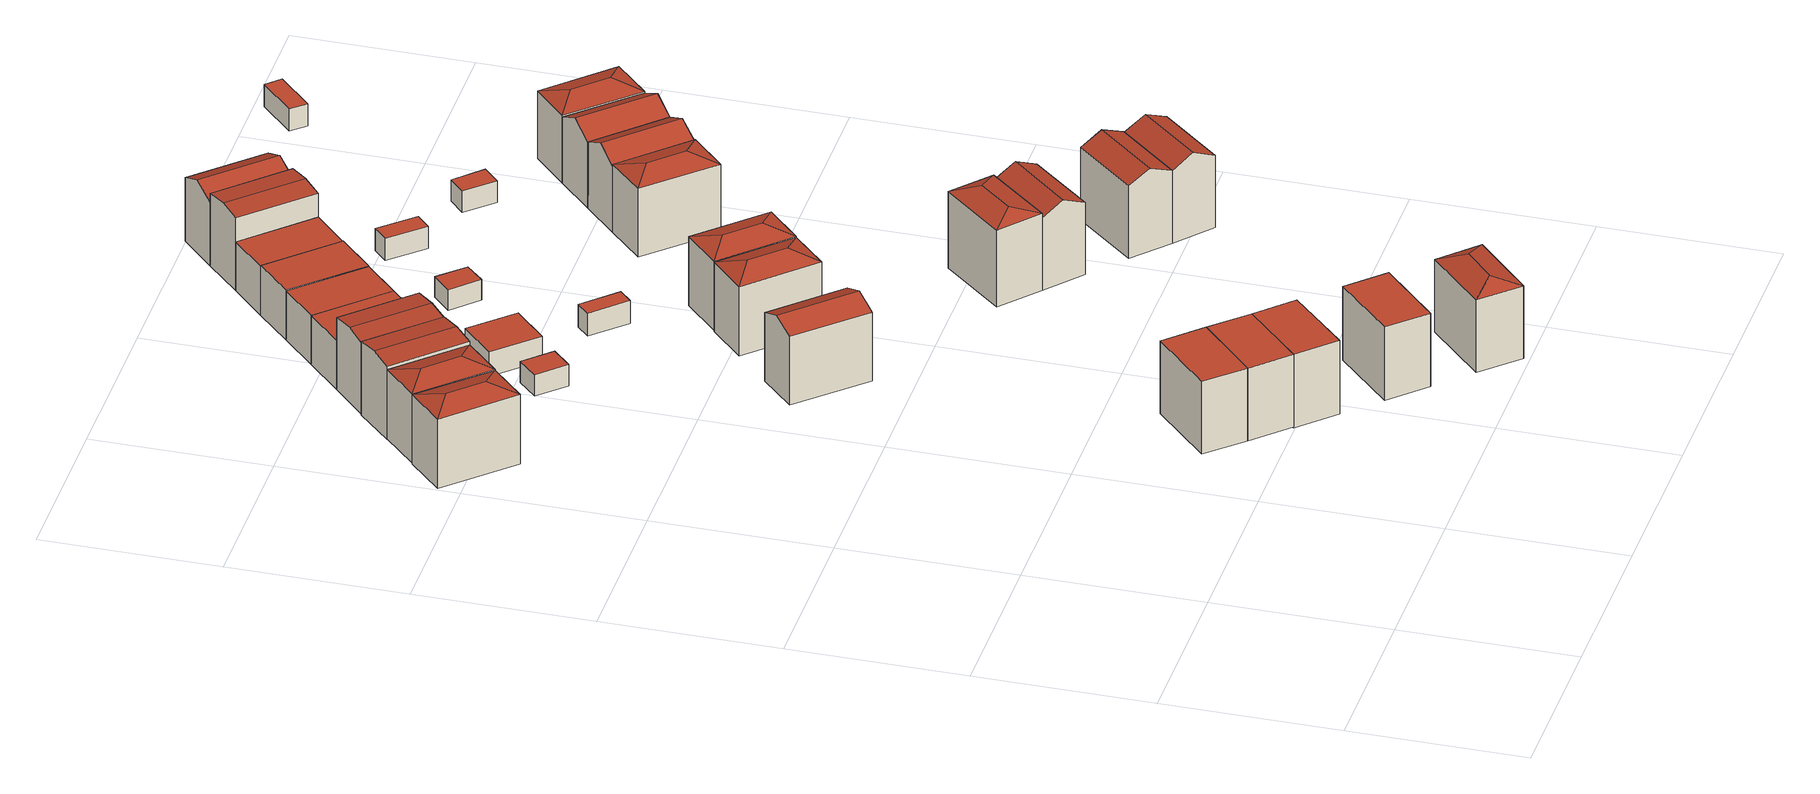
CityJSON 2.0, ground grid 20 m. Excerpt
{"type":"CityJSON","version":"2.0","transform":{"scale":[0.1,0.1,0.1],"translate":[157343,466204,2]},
"CityObjects":{
"building1":{"type":"Building","attributes":{"b3_bag_bag_overlap":0,"b3_bouwlagen":3,"b3_dak_type":"slanted","b3_extrusie":"standard","b3_h_dak_50p":10.29,"b3_h_dak_70p":11.62,"b3_h_dak_max":12.33,"b3_h_dak_min":6.46,"b3_h_maaiveld":3.14,"b3_h_nok":12.2,"b3_is_glas_dak":false,"b3_kas_warenhuis":false,"b3_kwaliteitsindicator":true,"b3_mutatie_ahn3_ahn4":false,"b3_mutatie_ahn4_ahn5":false,"b3_n_nok":3,"b3_n_vlakken":5,"b3_opp_buitenmuur":82.8,"b3_opp_dak_plat":0,"b3_opp_dak_schuin":75.65,"b3_opp_grond":52.67,"b3_opp_scheidingsmuur":131.46,"b3_rmse_lod12":2.22,"b3_rmse_lod13":2.22,"b3_rmse_lod22":0.222,"b3_t_run":28,"b3_val3dity_lod12":"[]","b3_val3dity_lod13":"[]","b3_val3dity_lod22":"[]","b3_volume_lod12":445.12,"b3_volume_lod13":445.12,"b3_volume_lod22":379.93,"geconstateerd":false,"oorspronkelijkbouwjaar":2010,"status":"Pand in gebruik"},"children":["building1-1"]},
"building1-1":{"type":"BuildingPart","parents":["building1"],"geometry":[{"type":"Solid","lod":"2.2","boundaries":[[[[0,1,2,3]],[[4,5,6]],[[5,4,1,0]],[[7,4,6,8]],[[4,7,2,1]],[[9,7,8]],[[7,9,3,2]],[[5,9,8,6]],[[9,5,0,3]]]],"semantics":{"surfaces":[{"type":"GroundSurface"},{"type":"RoofSurface"},{"type":"WallSurface"}],"values":[[0,1,2,1,2,1,2,1,2]]}}]},
"building2":{"type":"Building","attributes":{"b3_bag_bag_overlap":0,"b3_bouwlagen":3,"b3_dak_type":"slanted","b3_extrusie":"standard","b3_h_dak_50p":10.54,"b3_h_dak_70p":11.83,"b3_h_dak_max":12.37,"b3_h_dak_min":6.53,"b3_h_maaiveld":3.16,"b3_h_nok":12.48,"b3_is_glas_dak":false,"b3_kas_warenhuis":false,"b3_kwaliteitsindicator":true,"b3_mutatie_ahn3_ahn4":false,"b3_mutatie_ahn4_ahn5":false,"b3_n_nok":1,"b3_n_vlakken":3,"b3_opp_buitenmuur":66.83,"b3_opp_dak_plat":14.03,"b3_opp_dak_schuin":53.55,"b3_opp_grond":52.67,"b3_opp_scheidingsmuur":135.21,"b3_rmse_lod12":2.35,"b3_rmse_lod13":2.35,"b3_rmse_lod22":0.278,"b3_t_run":24,"b3_val3dity_lod12":"[]","b3_val3dity_lod13":"[]","b3_val3dity_lod22":"[]","b3_volume_lod12":451.07,"b3_volume_lod13":451.07,"b3_volume_lod22":370.01,"geconstateerd":false,"oorspronkelijkbouwjaar":2010,"status":"Pand in gebruik"},"children":["building2-1"]},
"building2-1":{"type":"BuildingPart","parents":["building2"],"geometry":[{"type":"Solid","lod":"2.2","boundaries":[[[[10,11,12,13]],[[14,15,16]],[[15,14,11,10]],[[17,14,16,18]],[[14,17,12,11]],[[19,17,18]],[[17,19,13,12]],[[15,19,18,16]],[[19,15,10,13]]]],"semantics":{"surfaces":[{"type":"GroundSurface"},{"type":"RoofSurface"},{"type":"WallSurface"}],"values":[[0,1,2,1,2,1,2,1,2]]}}]},
"building3":{"type":"Building","attributes":{"b3_bag_bag_overlap":0,"b3_bouwlagen":3,"b3_dak_type":"slanted","b3_extrusie":"standard","b3_h_dak_50p":11.49,"b3_h_dak_70p":11.99,"b3_h_dak_max":12.93,"b3_h_dak_min":9.4,"b3_h_maaiveld":3.06,"b3_h_nok":12.96,"b3_is_glas_dak":false,"b3_kas_warenhuis":false,"b3_kwaliteitsindicator":true,"b3_mutatie_ahn3_ahn4":false,"b3_mutatie_ahn4_ahn5":false,"b3_n_nok":1,"b3_n_vlakken":3,"b3_opp_buitenmuur":87.61,"b3_opp_dak_plat":6,"b3_opp_dak_schuin":65.07,"b3_opp_grond":48.23,"b3_opp_scheidingsmuur":134.89,"b3_rmse_lod12":1.27,"b3_rmse_lod13":1.27,"b3_rmse_lod22":0.0558,"b3_t_run":24,"b3_val3dity_lod12":"[]","b3_val3dity_lod13":"[]","b3_val3dity_lod22":"[]","b3_volume_lod12":430.7,"b3_volume_lod13":430.7,"b3_volume_lod22":396.87,"geconstateerd":false,"oorspronkelijkbouwjaar":2009,"status":"Pand in gebruik"},"children":["building3-1"]},
"building3-1":{"type":"BuildingPart","parents":["building3"],"geometry":[{"type":"Solid","lod":"2.2","boundaries":[[[[20,21,22,23]],[[24,25,26,27]],[[27,26,21,20]],[[26,25,22,21]],[[25,24,23,22]],[[24,27,20,23]]]],"semantics":{"surfaces":[{"type":"GroundSurface"},{"type":"RoofSurface"},{"type":"WallSurface"}],"values":[[0,1,2,2,2,2]]}}]},
"building4":{"type":"Building","attributes":{"b3_bag_bag_overlap":0,"b3_bouwlagen":3,"b3_dak_type":"slanted","b3_extrusie":"standard","b3_h_dak_50p":11.56,"b3_h_dak_70p":11.98,"b3_h_dak_max":12.92,"b3_h_dak_min":9.36,"b3_h_maaiveld":3.05,"b3_h_nok":12.96,"b3_is_glas_dak":false,"b3_kas_warenhuis":false,"b3_kwaliteitsindicator":true,"b3_mutatie_ahn3_ahn4":false,"b3_mutatie_ahn4_ahn5":false,"b3_n_nok":1,"b3_n_vlakken":3,"b3_opp_buitenmuur":85.39,"b3_opp_dak_plat":3.58,"b3_opp_dak_schuin":63.44,"b3_opp_grond":48.21,"b3_opp_scheidingsmuur":135.24,"b3_rmse_lod12":1.25,"b3_rmse_lod13":1.25,"b3_rmse_lod22":0.102,"b3_t_run":24,"b3_val3dity_lod12":"[]","b3_val3dity_lod13":"[]","b3_val3dity_lod22":"[]","b3_volume_lod12":430.76,"b3_volume_lod13":430.76,"b3_volume_lod22":395.07,"geconstateerd":false,"oorspronkelijkbouwjaar":2009,"status":"Pand in gebruik"},"children":["building4-1"]},
"building4-1":{"type":"BuildingPart","parents":["building4"],"geometry":[{"type":"Solid","lod":"2.2","boundaries":[[[[21,28,29,22]],[[25,30,31,26]],[[26,31,28,21]],[[31,30,29,28]],[[30,25,22,29]],[[25,26,21,22]]]],"semantics":{"surfaces":[{"type":"GroundSurface"},{"type":"RoofSurface"},{"type":"WallSurface"}],"values":[[0,1,2,2,2,2]]}}]},
"building5":{"type":"Building","attributes":{"b3_bag_bag_overlap":0,"b3_bouwlagen":3,"b3_dak_type":"slanted","b3_extrusie":"standard","b3_h_dak_50p":12.08,"b3_h_dak_70p":12.13,"b3_h_dak_max":12.28,"b3_h_dak_min":9.11,"b3_h_maaiveld":3.15,"b3_is_glas_dak":false,"b3_kas_warenhuis":false,"b3_kwaliteitsindicator":true,"b3_mutatie_ahn3_ahn4":false,"b3_mutatie_ahn4_ahn5":false,"b3_n_nok":0,"b3_n_vlakken":4,"b3_opp_buitenmuur":107.79,"b3_opp_dak_plat":52.71,"b3_opp_dak_schuin":0,"b3_opp_grond":52.7,"b3_opp_scheidingsmuur":144.59,"b3_rmse_lod12":1.67,"b3_rmse_lod13":1.67,"b3_rmse_lod22":0.227,"b3_t_run":25,"b3_val3dity_lod12":"[]","b3_val3dity_lod13":"[]","b3_val3dity_lod22":"[]","b3_volume_lod12":473.66,"b3_volume_lod13":473.66,"b3_volume_lod22":417.66,"geconstateerd":false,"oorspronkelijkbouwjaar":2010,"status":"Pand in gebruik"},"children":["building5-1"]},
"building5-1":{"type":"BuildingPart","parents":["building5"],"geometry":[{"type":"Solid","lod":"2.2","boundaries":[[[[32,33,34,35]],[[36,37,38,33,32]],[[39,38,37,40]],[[38,39,34,33]],[[39,40,41,35,34]],[[36,41,40,37]],[[41,36,32,35]]]],"semantics":{"surfaces":[{"type":"GroundSurface"},{"type":"WallSurface"},{"type":"RoofSurface"}],"values":[[0,1,2,1,1,2,1]]}}]},
"building6":{"type":"Building","attributes":{"b3_bag_bag_overlap":0,"b3_bouwlagen":3,"b3_dak_type":"slanted","b3_extrusie":"standard","b3_h_dak_50p":11.55,"b3_h_dak_70p":11.99,"b3_h_dak_max":12.93,"b3_h_dak_min":9.42,"b3_h_maaiveld":3.04,"b3_h_nok":13.05,"b3_is_glas_dak":false,"b3_kas_warenhuis":false,"b3_kwaliteitsindicator":true,"b3_mutatie_ahn3_ahn4":false,"b3_mutatie_ahn4_ahn5":false,"b3_n_nok":1,"b3_n_vlakken":3,"b3_opp_buitenmuur":75.55,"b3_opp_dak_plat":4.02,"b3_opp_dak_schuin":59.39,"b3_opp_grond":48.22,"b3_opp_scheidingsmuur":146.06,"b3_rmse_lod12":1.42,"b3_rmse_lod13":1.42,"b3_rmse_lod22":0.335,"b3_t_run":27,"b3_val3dity_lod12":"[]","b3_val3dity_lod13":"[]","b3_val3dity_lod22":"[]","b3_volume_lod12":432.03,"b3_volume_lod13":432.03,"b3_volume_lod22":396.12,"geconstateerd":false,"oorspronkelijkbouwjaar":2009,"status":"Pand in gebruik"},"children":["building6-1"]},
"building6-1":{"type":"BuildingPart","parents":["building6"],"geometry":[{"type":"Solid","lod":"2.2","boundaries":[[[[42,43,44,45]],[[31,30,46,47]],[[47,46,43,42]],[[46,30,44,43]],[[30,31,45,44]],[[31,47,42,45]]]],"semantics":{"surfaces":[{"type":"GroundSurface"},{"type":"RoofSurface"},{"type":"WallSurface"}],"values":[[0,1,2,2,2,2]]}}]},
"building7":{"type":"Building","attributes":{"b3_bag_bag_overlap":0,"b3_bouwlagen":3,"b3_dak_type":"slanted","b3_extrusie":"standard","b3_h_dak_50p":11.94,"b3_h_dak_70p":11.95,"b3_h_dak_max":12.1,"b3_h_dak_min":9.11,"b3_h_maaiveld":3.15,"b3_is_glas_dak":false,"b3_kas_warenhuis":false,"b3_kwaliteitsindicator":true,"b3_mutatie_ahn3_ahn4":false,"b3_mutatie_ahn4_ahn5":true,"b3_n_nok":0,"b3_n_vlakken":3,"b3_opp_buitenmuur":116.9,"b3_opp_dak_plat":52.7,"b3_opp_dak_schuin":0,"b3_opp_grond":52.69,"b3_opp_scheidingsmuur":133.32,"b3_rmse_lod12":1.57,"b3_rmse_lod13":1.57,"b3_rmse_lod22":0.234,"b3_t_run":24,"b3_val3dity_lod12":"[]","b3_val3dity_lod13":"[]","b3_val3dity_lod22":"[]","b3_volume_lod12":463.78,"b3_volume_lod13":463.78,"b3_volume_lod22":417.49,"geconstateerd":false,"oorspronkelijkbouwjaar":2010,"status":"Pand in gebruik"},"children":["building7-1"]},
"building7-1":{"type":"BuildingPart","parents":["building7"],"geometry":[{"type":"Solid","lod":"2.2","boundaries":[[[[48,49,50,51]],[[52,53,54,49,48]],[[55,54,53,56]],[[54,55,50,49]],[[55,56,57,51,50]],[[52,57,56,53]],[[57,52,48,51]]]],"semantics":{"surfaces":[{"type":"GroundSurface"},{"type":"WallSurface"},{"type":"RoofSurface"}],"values":[[0,1,2,1,1,2,1]]}}]},
"building8":{"type":"Building","attributes":{"b3_bag_bag_overlap":0,"b3_bouwlagen":3,"b3_dak_type":"slanted","b3_extrusie":"standard","b3_h_dak_50p":11.62,"b3_h_dak_70p":12.01,"b3_h_dak_max":12.92,"b3_h_dak_min":9.31,"b3_h_maaiveld":3.05,"b3_h_nok":13.03,"b3_is_glas_dak":false,"b3_kas_warenhuis":false,"b3_kwaliteitsindicator":true,"b3_mutatie_ahn3_ahn4":false,"b3_mutatie_ahn4_ahn5":false,"b3_n_nok":1,"b3_n_vlakken":3,"b3_opp_buitenmuur":73.75,"b3_opp_dak_plat":5.03,"b3_opp_dak_schuin":62.28,"b3_opp_grond":48.23,"b3_opp_scheidingsmuur":146.9,"b3_rmse_lod12":1.26,"b3_rmse_lod13":1.26,"b3_rmse_lod22":0.105,"b3_t_run":24,"b3_val3dity_lod12":"[]","b3_val3dity_lod13":"[]","b3_val3dity_lod22":"[]","b3_volume_lod12":431.76,"b3_volume_lod13":431.76,"b3_volume_lod22":395.44,"geconstateerd":false,"oorspronkelijkbouwjaar":2009,"status":"Pand in gebruik"},"children":["building8-1"]},
"building8-1":{"type":"BuildingPart","parents":["building8"],"geometry":[{"type":"Solid","lod":"2.2","boundaries":[[[[58,59,60,61]],[[62,63,64,65]],[[65,64,59,58]],[[64,63,60,59]],[[63,62,61,60]],[[62,65,58,61]]]],"semantics":{"surfaces":[{"type":"GroundSurface"},{"type":"RoofSurface"},{"type":"WallSurface"}],"values":[[0,1,2,2,2,2]]}}]},
"building9":{"type":"Building","attributes":{"b3_bag_bag_overlap":0,"b3_bouwlagen":3,"b3_dak_type":"slanted","b3_extrusie":"standard","b3_h_dak_50p":10.51,"b3_h_dak_70p":11.4,"b3_h_dak_max":12.41,"b3_h_dak_min":6.55,"b3_h_maaiveld":2.95,"b3_h_nok":12.55,"b3_is_glas_dak":false,"b3_kas_warenhuis":false,"b3_kwaliteitsindicator":true,"b3_mutatie_ahn3_ahn4":false,"b3_mutatie_ahn4_ahn5":false,"b3_n_nok":1,"b3_n_vlakken":3,"b3_opp_buitenmuur":52.65,"b3_opp_dak_plat":0,"b3_opp_dak_schuin":73.18,"b3_opp_grond":52.58,"b3_opp_scheidingsmuur":136.78,"b3_rmse_lod12":2.11,"b3_rmse_lod13":2.11,"b3_rmse_lod22":0.386,"b3_t_run":21,"b3_val3dity_lod12":"[]","b3_val3dity_lod13":"[]","b3_val3dity_lod22":"[]","b3_volume_lod12":444.21,"b3_volume_lod13":444.21,"b3_volume_lod22":368.46,"geconstateerd":false,"oorspronkelijkbouwjaar":2010,"status":"Pand in gebruik"},"children":["building9-1"]},
"building9-1":{"type":"BuildingPart","parents":["building9"],"geometry":[{"type":"Solid","lod":"2.2","boundaries":[[[[66,67,68,69]],[[70,71,72,73]],[[71,70,67,66]],[[70,73,74,68,67]],[[75,74,73,72]],[[74,75,69,68]],[[75,72,71,66,69]]]],"semantics":{"surfaces":[{"type":"GroundSurface"},{"type":"RoofSurface"},{"type":"WallSurface"}],"values":[[0,1,2,2,1,2,2]]}}]},
"building10":{"type":"Building","attributes":{"b3_dak_type":"horizontal","b3_extrusie":"standard","b3_h_dak_50p":5.62,"b3_h_dak_70p":5.62,"b3_h_dak_max":5.66,"b3_h_dak_min":5.56,"b3_h_maaiveld":3.01,"b3_is_glas_dak":false,"b3_kas_warenhuis":false,"b3_kwaliteitsindicator":true,"b3_mutatie_ahn3_ahn4":false,"b3_mutatie_ahn4_ahn5":false,"b3_n_nok":0,"b3_n_vlakken":1,"b3_opp_buitenmuur":36.01,"b3_opp_dak_plat":11.67,"b3_opp_dak_schuin":0,"b3_opp_grond":11.67,"b3_opp_scheidingsmuur":0,"b3_rmse_lod12":0.0303,"b3_rmse_lod13":0.0303,"b3_rmse_lod22":0.0275,"b3_t_run":11,"b3_val3dity_lod12":"[]","b3_val3dity_lod13":"[]","b3_val3dity_lod22":"[]","b3_volume_lod12":30.49,"b3_volume_lod13":30.49,"b3_volume_lod22":30.38,"geconstateerd":false,"oorspronkelijkbouwjaar":2012,"status":"Pand in gebruik"},"children":["building10-1"]},
"building10-1":{"type":"BuildingPart","parents":["building10"],"geometry":[{"type":"Solid","lod":"2.2","boundaries":[[[[76,77,78,79]],[[80,81,82,83]],[[83,82,77,76]],[[82,81,78,77]],[[81,80,79,78]],[[80,83,76,79]]]],"semantics":{"surfaces":[{"type":"GroundSurface"},{"type":"RoofSurface"},{"type":"WallSurface"}],"values":[[0,1,2,2,2,2]]}}]},
"building11":{"type":"Building","attributes":{"b3_bag_bag_overlap":0,"b3_bouwlagen":2,"b3_dak_type":"slanted","b3_extrusie":"standard","b3_h_dak_50p":9.15,"b3_h_dak_70p":9.16,"b3_h_dak_max":9.41,"b3_h_dak_min":9.1,"b3_h_maaiveld":3.16,"b3_is_glas_dak":false,"b3_kas_warenhuis":false,"b3_kwaliteitsindicator":true,"b3_mutatie_ahn3_ahn4":false,"b3_mutatie_ahn4_ahn5":false,"b3_n_nok":0,"b3_n_vlakken":2,"b3_opp_buitenmuur":64.88,"b3_opp_dak_plat":52.7,"b3_opp_dak_schuin":0,"b3_opp_grond":52.7,"b3_opp_scheidingsmuur":116.92,"b3_rmse_lod12":0.745,"b3_rmse_lod13":0.745,"b3_rmse_lod22":0.753,"b3_t_run":23,"b3_val3dity_lod12":"[]","b3_val3dity_lod13":"[]","b3_val3dity_lod22":"[]","b3_volume_lod12":316.53,"b3_volume_lod13":316.53,"b3_volume_lod22":316.02,"geconstateerd":false,"oorspronkelijkbouwjaar":2010,"status":"Pand in gebruik"},"children":["building11-1"]},
"building11-1":{"type":"BuildingPart","parents":["building11"],"geometry":[{"type":"Solid","lod":"2.2","boundaries":[[[[51,84,85,48]],[[86,87,88,89]],[[89,88,84,51]],[[88,87,85,84]],[[87,86,48,85]],[[86,89,51,48]]]],"semantics":{"surfaces":[{"type":"GroundSurface"},{"type":"RoofSurface"},{"type":"WallSurface"}],"values":[[0,1,2,2,2,2]]}}]},
"building12":{"type":"Building","attributes":{"b3_bag_bag_overlap":0,"b3_bouwlagen":3,"b3_dak_type":"slanted","b3_extrusie":"standard","b3_h_dak_50p":11.49,"b3_h_dak_70p":11.98,"b3_h_dak_max":12.93,"b3_h_dak_min":9.34,"b3_h_maaiveld":3.06,"b3_h_nok":13,"b3_is_glas_dak":false,"b3_kas_warenhuis":false,"b3_kwaliteitsindicator":true,"b3_mutatie_ahn3_ahn4":false,"b3_mutatie_ahn4_ahn5":false,"b3_n_nok":1,"b3_n_vlakken":3,"b3_opp_buitenmuur":151.86,"b3_opp_dak_plat":6.05,"b3_opp_dak_schuin":66.02,"b3_opp_grond":50.31,"b3_opp_scheidingsmuur":71.91,"b3_rmse_lod12":1.29,"b3_rmse_lod13":1.29,"b3_rmse_lod22":0.0862,"b3_t_run":28,"b3_val3dity_lod12":"[]","b3_val3dity_lod13":"[]","b3_val3dity_lod22":"[]","b3_volume_lod12":448.88,"b3_volume_lod13":448.88,"b3_volume_lod22":411.5,"geconstateerd":false,"oorspronkelijkbouwjaar":2009,"status":"Pand in gebruik"},"children":["building12-1"]},
"building12-1":{"type":"BuildingPart","parents":["building12"],"geometry":[{"type":"Solid","lod":"2.2","boundaries":[[[[90,91,92,93]],[[94,95,96,97]],[[95,94,91,90]],[[98,94,97]],[[94,98,92,91]],[[99,98,97,96]],[[98,99,93,92]],[[95,99,96]],[[99,95,90,93]]]],"semantics":{"surfaces":[{"type":"GroundSurface"},{"type":"RoofSurface"},{"type":"WallSurface"}],"values":[[0,1,2,1,2,1,2,1,2]]}}]},
"building13":{"type":"Building","attributes":{"b3_dak_type":"horizontal","b3_extrusie":"standard","b3_h_dak_50p":5.92,"b3_h_dak_70p":5.97,"b3_h_dak_max":6.05,"b3_h_dak_min":5.41,"b3_h_maaiveld":3.02,"b3_is_glas_dak":false,"b3_kas_warenhuis":false,"b3_kwaliteitsindicator":true,"b3_mutatie_ahn3_ahn4":false,"b3_mutatie_ahn4_ahn5":false,"b3_n_nok":0,"b3_n_vlakken":1,"b3_opp_buitenmuur":63.99,"b3_opp_dak_plat":0,"b3_opp_dak_schuin":32.22,"b3_opp_grond":32.12,"b3_opp_scheidingsmuur":0,"b3_rmse_lod12":0.231,"b3_rmse_lod13":0.231,"b3_rmse_lod22":0.133,"b3_t_run":19,"b3_val3dity_lod12":"[]","b3_val3dity_lod13":"[]","b3_val3dity_lod22":"[]","b3_volume_lod12":94.57,"b3_volume_lod13":94.57,"b3_volume_lod22":90.33,"geconstateerd":false,"oorspronkelijkbouwjaar":2010,"status":"Pand in gebruik"},"children":["building13-1"]},
"building13-1":{"type":"BuildingPart","parents":["building13"],"geometry":[{"type":"Solid","lod":"2.2","boundaries":[[[[100,101,102,103]],[[104,105,106,107]],[[107,106,101,100]],[[106,105,102,101]],[[105,104,103,102]],[[104,107,100,103]]]],"semantics":{"surfaces":[{"type":"GroundSurface"},{"type":"RoofSurface"},{"type":"WallSurface"}],"values":[[0,1,2,2,2,2]]}}]},
"building14":{"type":"Building","attributes":{"b3_bag_bag_overlap":0,"b3_bouwlagen":2,"b3_dak_type":"slanted","b3_extrusie":"standard","b3_h_dak_50p":9.15,"b3_h_dak_70p":9.17,"b3_h_dak_max":9.41,"b3_h_dak_min":9.11,"b3_h_maaiveld":3.16,"b3_is_glas_dak":false,"b3_kas_warenhuis":false,"b3_kwaliteitsindicator":true,"b3_mutatie_ahn3_ahn4":false,"b3_mutatie_ahn4_ahn5":false,"b3_n_nok":0,"b3_n_vlakken":2,"b3_opp_buitenmuur":64.77,"b3_opp_dak_plat":52.68,"b3_opp_dak_schuin":0,"b3_opp_grond":52.68,"b3_opp_scheidingsmuur":117,"b3_rmse_lod12":0.0966,"b3_rmse_lod13":0.0966,"b3_rmse_lod22":0.101,"b3_t_run":23,"b3_val3dity_lod12":"[]","b3_val3dity_lod13":"[]","b3_val3dity_lod22":"[]","b3_volume_lod12":316.45,"b3_volume_lod13":316.45,"b3_volume_lod22":315.93,"geconstateerd":false,"oorspronkelijkbouwjaar":2010,"status":"Pand in gebruik"},"children":["building14-1"]},
"building14-1":{"type":"BuildingPart","parents":["building14"],"geometry":[{"type":"Solid","lod":"2.2","boundaries":[[[[84,108,109,85]],[[87,110,111,88]],[[88,111,108,84]],[[111,110,109,108]],[[110,87,85,109]],[[87,88,84,85]]]],"semantics":{"surfaces":[{"type":"GroundSurface"},{"type":"RoofSurface"},{"type":"WallSurface"}],"values":[[0,1,2,2,2,2]]}}]},
"building15":{"type":"Building","attributes":{"b3_bag_bag_overlap":0,"b3_bouwlagen":3,"b3_dak_type":"slanted","b3_extrusie":"standard","b3_h_dak_50p":10.46,"b3_h_dak_70p":11.56,"b3_h_dak_max":12.4,"b3_h_dak_min":6.53,"b3_h_maaiveld":2.99,"b3_h_nok":12.55,"b3_is_glas_dak":false,"b3_kas_warenhuis":false,"b3_kwaliteitsindicator":true,"b3_mutatie_ahn3_ahn4":false,"b3_mutatie_ahn4_ahn5":false,"b3_n_nok":1,"b3_n_vlakken":4,"b3_opp_buitenmuur":62.14,"b3_opp_dak_plat":4.31,"b3_opp_dak_schuin":72.91,"b3_opp_grond":52.49,"b3_opp_scheidingsmuur":134.88,"b3_rmse_lod12":2.22,"b3_rmse_lod13":2.22,"b3_rmse_lod22":0.18,"b3_t_run":26,"b3_val3dity_lod12":"[]","b3_val3dity_lod13":"[]","b3_val3dity_lod22":"[]","b3_volume_lod12":449.19,"b3_volume_lod13":449.19,"b3_volume_lod22":370.05,"geconstateerd":false,"oorspronkelijkbouwjaar":2010,"status":"Pand in gebruik"},"children":["building15-1"]},
"building15-1":{"type":"BuildingPart","parents":["building15"],"geometry":[{"type":"Solid","lod":"2.2","boundaries":[[[[112,113,114,115]],[[116,117,118,119]],[[117,116,113,112]],[[120,116,119]],[[116,120,114,113]],[[121,120,119,118]],[[120,121,115,114]],[[117,121,118]],[[121,117,112,115]]]],"semantics":{"surfaces":[{"type":"GroundSurface"},{"type":"RoofSurface"},{"type":"WallSurface"}],"values":[[0,1,2,1,2,1,2,1,2]]}}]},
"building16":{"type":"Building","attributes":{"b3_dak_type":"horizontal","b3_extrusie":"standard","b3_h_dak_50p":5.75,"b3_h_dak_70p":5.77,"b3_h_dak_max":5.82,"b3_h_dak_min":5.71,"b3_h_maaiveld":3.03,"b3_is_glas_dak":false,"b3_kas_warenhuis":false,"b3_kwaliteitsindicator":true,"b3_mutatie_ahn3_ahn4":false,"b3_mutatie_ahn4_ahn5":false,"b3_n_nok":0,"b3_n_vlakken":1,"b3_opp_buitenmuur":38.59,"b3_opp_dak_plat":10.26,"b3_opp_dak_schuin":0,"b3_opp_grond":10.26,"b3_opp_scheidingsmuur":0,"b3_rmse_lod12":0.0298,"b3_rmse_lod13":0.0298,"b3_rmse_lod22":0.028,"b3_t_run":10,"b3_val3dity_lod12":"[]","b3_val3dity_lod13":"[]","b3_val3dity_lod22":"[]","b3_volume_lod12":28.07,"b3_volume_lod13":28.07,"b3_volume_lod22":27.99,"geconstateerd":false,"oorspronkelijkbouwjaar":2014,"status":"Pand in gebruik"},"children":["building16-1"]},
"building16-1":{"type":"BuildingPart","parents":["building16"],"geometry":[{"type":"Solid","lod":"2.2","boundaries":[[[[122,123,124,125]],[[126,127,128,129]],[[129,128,123,122]],[[128,127,124,123]],[[127,126,125,124]],[[126,129,122,125]]]],"semantics":{"surfaces":[{"type":"GroundSurface"},{"type":"RoofSurface"},{"type":"WallSurface"}],"values":[[0,1,2,2,2,2]]}}]},
"building17":{"type":"Building","attributes":{"b3_bag_bag_overlap":0,"b3_bouwlagen":2,"b3_dak_type":"slanted","b3_extrusie":"standard","b3_h_dak_50p":9.17,"b3_h_dak_70p":9.22,"b3_h_dak_max":9.55,"b3_h_dak_min":9.11,"b3_h_maaiveld":3.16,"b3_is_glas_dak":false,"b3_kas_warenhuis":false,"b3_kwaliteitsindicator":true,"b3_mutatie_ahn3_ahn4":false,"b3_mutatie_ahn4_ahn5":false,"b3_n_nok":0,"b3_n_vlakken":2,"b3_opp_buitenmuur":67.21,"b3_opp_dak_plat":52.65,"b3_opp_dak_schuin":0,"b3_opp_grond":52.65,"b3_opp_scheidingsmuur":116.72,"b3_rmse_lod12":0.147,"b3_rmse_lod13":0.147,"b3_rmse_lod22":0.148,"b3_t_run":22,"b3_val3dity_lod12":"[]","b3_val3dity_lod13":"[]","b3_val3dity_lod22":"[]","b3_volume_lod12":321.18,"b3_volume_lod13":321.18,"b3_volume_lod22":319.64,"geconstateerd":false,"oorspronkelijkbouwjaar":2010,"status":"Pand in gebruik"},"children":["building17-1"]},
"building17-1":{"type":"BuildingPart","parents":["building17"],"geometry":[{"type":"Solid","lod":"2.2","boundaries":[[[[108,130,131,109]],[[132,133,134,135]],[[135,134,130,108]],[[134,133,131,130]],[[133,132,109,131]],[[132,135,108,109]]]],"semantics":{"surfaces":[{"type":"GroundSurface"},{"type":"RoofSurface"},{"type":"WallSurface"}],"values":[[0,1,2,2,2,2]]}}]},
"building18":{"type":"Building","attributes":{"b3_bag_bag_overlap":0,"b3_bouwlagen":3,"b3_dak_type":"slanted","b3_extrusie":"standard","b3_h_dak_50p":11.44,"b3_h_dak_70p":11.56,"b3_h_dak_max":12.38,"b3_h_dak_min":6.53,"b3_h_maaiveld":3.09,"b3_h_nok":12.48,"b3_is_glas_dak":false,"b3_kas_warenhuis":false,"b3_kwaliteitsindicator":true,"b3_mutatie_ahn3_ahn4":false,"b3_mutatie_ahn4_ahn5":false,"b3_n_nok":3,"b3_n_vlakken":5,"b3_opp_buitenmuur":66,"b3_opp_dak_plat":7.86,"b3_opp_dak_schuin":65.99,"b3_opp_grond":52.49,"b3_opp_scheidingsmuur":135.11,"b3_rmse_lod12":2.1,"b3_rmse_lod13":2.1,"b3_rmse_lod22":0.389,"b3_t_run":30,"b3_val3dity_lod12":"[]","b3_val3dity_lod13":"[]","b3_val3dity_lod22":"[]","b3_volume_lod12":444.72,"b3_volume_lod13":444.72,"b3_volume_lod22":371.36,"geconstateerd":false,"oorspronkelijkbouwjaar":2010,"status":"Pand in gebruik"},"children":["building18-1"]},
"building18-1":{"type":"BuildingPart","parents":["building18"],"geometry":[{"type":"Solid","lod":"2.2","boundaries":[[[[136,137,138,139]],[[140,141,142,143]],[[141,140,137,136]],[[144,140,143]],[[140,144,138,137]],[[145,144,143,142]],[[144,145,139,138]],[[141,145,142]],[[145,141,136,139]]]],"semantics":{"surfaces":[{"type":"GroundSurface"},{"type":"RoofSurface"},{"type":"WallSurface"}],"values":[[0,1,2,1,2,1,2,1,2]]}}]},
"building19":{"type":"Building","attributes":{"b3_dak_type":"horizontal","b3_extrusie":"standard","b3_h_dak_50p":5.39,"b3_h_dak_70p":5.46,"b3_h_dak_max":5.57,"b3_h_dak_min":5.21,"b3_h_maaiveld":2.99,"b3_is_glas_dak":false,"b3_kas_warenhuis":false,"b3_kwaliteitsindicator":true,"b3_mutatie_ahn3_ahn4":false,"b3_mutatie_ahn4_ahn5":false,"b3_n_nok":0,"b3_n_vlakken":1,"b3_opp_buitenmuur":32.65,"b3_opp_dak_plat":0,"b3_opp_dak_schuin":11.41,"b3_opp_grond":11.37,"b3_opp_scheidingsmuur":0,"b3_rmse_lod12":0.121,"b3_rmse_lod13":0.121,"b3_rmse_lod22":0.0181,"b3_t_run":8,"b3_val3dity_lod12":"[]","b3_val3dity_lod13":"[]","b3_val3dity_lod22":"[]","b3_volume_lod12":27.96,"b3_volume_lod13":27.96,"b3_volume_lod22":27.16,"geconstateerd":true,"oorspronkelijkbouwjaar":2012,"status":"Pand in gebruik"},"children":["building19-1"]},
"building19-1":{"type":"BuildingPart","parents":["building19"],"geometry":[{"type":"Solid","lod":"2.2","boundaries":[[[[146,147,148,149]],[[150,151,152,153]],[[153,152,147,146]],[[152,151,148,147]],[[151,150,149,148]],[[150,153,146,149]]]],"semantics":{"surfaces":[{"type":"GroundSurface"},{"type":"RoofSurface"},{"type":"WallSurface"}],"values":[[0,1,2,2,2,2]]}}]},
"building20":{"type":"Building","attributes":{"b3_bag_bag_overlap":0,"b3_bouwlagen":2,"b3_dak_type":"slanted","b3_extrusie":"standard","b3_h_dak_50p":9.16,"b3_h_dak_70p":9.17,"b3_h_dak_max":9.41,"b3_h_dak_min":9.12,"b3_h_maaiveld":3.17,"b3_is_glas_dak":false,"b3_kas_warenhuis":false,"b3_kwaliteitsindicator":true,"b3_mutatie_ahn3_ahn4":false,"b3_mutatie_ahn4_ahn5":false,"b3_n_nok":0,"b3_n_vlakken":2,"b3_opp_buitenmuur":64.96,"b3_opp_dak_plat":52.65,"b3_opp_dak_schuin":0,"b3_opp_grond":52.65,"b3_opp_scheidingsmuur":116.86,"b3_rmse_lod12":0.731,"b3_rmse_lod13":0.731,"b3_rmse_lod22":0.73,"b3_t_run":22,"b3_val3dity_lod12":"[]","b3_val3dity_lod13":"[]","b3_val3dity_lod22":"[]","b3_volume_lod12":316.1,"b3_volume_lod13":316.1,"b3_volume_lod22":315.95,"geconstateerd":false,"oorspronkelijkbouwjaar":2010,"status":"Pand in gebruik"},"children":["building20-1"]},
"building20-1":{"type":"BuildingPart","parents":["building20"],"geometry":[{"type":"Solid","lod":"2.2","boundaries":[[[[130,154,155,131]],[[156,157,158,159]],[[159,158,154,130]],[[158,157,155,154]],[[157,156,131,155]],[[156,159,130,131]]]],"semantics":{"surfaces":[{"type":"GroundSurface"},{"type":"RoofSurface"},{"type":"WallSurface"}],"values":[[0,1,2,2,2,2]]}}]},
"building21":{"type":"Building","attributes":{"b3_bag_bag_overlap":0,"b3_bouwlagen":3,"b3_dak_type":"slanted","b3_extrusie":"standard","b3_h_dak_50p":11.77,"b3_h_dak_70p":12.51,"b3_h_dak_max":13.48,"b3_h_dak_min":9.48,"b3_h_maaiveld":3.08,"b3_h_nok":13.57,"b3_is_glas_dak":false,"b3_kas_warenhuis":false,"b3_kwaliteitsindicator":true,"b3_mutatie_ahn3_ahn4":false,"b3_mutatie_ahn4_ahn5":false,"b3_n_nok":3,"b3_n_vlakken":5,"b3_opp_buitenmuur":151.13,"b3_opp_dak_plat":0,"b3_opp_dak_schuin":100.15,"b3_opp_grond":50.63,"b3_opp_scheidingsmuur":71.87,"b3_rmse_lod12":1.46,"b3_rmse_lod13":1.46,"b3_rmse_lod22":0.478,"b3_t_run":28,"b3_val3dity_lod12":"[]","b3_val3dity_lod13":"[]","b3_val3dity_lod22":"[]","b3_volume_lod12":474.96,"b3_volume_lod13":474.96,"b3_volume_lod22":436.25,"geconstateerd":false,"oorspronkelijkbouwjaar":2009,"status":"Pand in gebruik"},"children":["building21-1"]},
"building21-1":{"type":"BuildingPart","parents":["building21"],"geometry":[{"type":"Solid","lod":"2.2","boundaries":[[[[160,161,162,163]],[[164,165,166,167]],[[165,164,161,160]],[[168,164,167]],[[164,168,162,161]],[[169,168,167,166]],[[168,169,163,162]],[[165,169,166]],[[169,165,160,163]]]],"semantics":{"surfaces":[{"type":"GroundSurface"},{"type":"RoofSurface"},{"type":"WallSurface"}],"values":[[0,1,2,1,2,1,2,1,2]]}}]},
"building22":{"type":"Building","attributes":{"b3_bag_bag_overlap":0,"b3_bouwlagen":3,"b3_dak_type":"slanted","b3_extrusie":"standard","b3_h_dak_50p":11.48,"b3_h_dak_70p":11.94,"b3_h_dak_max":12.9,"b3_h_dak_min":9.32,"b3_h_maaiveld":3.07,"b3_h_nok":12.98,"b3_is_glas_dak":false,"b3_kas_warenhuis":false,"b3_kwaliteitsindicator":true,"b3_mutatie_ahn3_ahn4":false,"b3_mutatie_ahn4_ahn5":false,"b3_n_nok":1,"b3_n_vlakken":3,"b3_opp_buitenmuur":74.23,"b3_opp_dak_plat":4.08,"b3_opp_dak_schuin":63.19,"b3_opp_grond":48.29,"b3_opp_scheidingsmuur":146.16,"b3_rmse_lod12":1.49,"b3_rmse_lod13":1.49,"b3_rmse_lod22":0.424,"b3_t_run":23,"b3_val3dity_lod12":"[]","b3_val3dity_lod13":"[]","b3_val3dity_lod22":"[]","b3_volume_lod12":427.7,"b3_volume_lod13":427.7,"b3_volume_lod22":393.66,"geconstateerd":false,"oorspronkelijkbouwjaar":2009,"status":"Pand in gebruik"},"children":["building22-1"]},
"building22-1":{"type":"BuildingPart","parents":["building22"],"geometry":[{"type":"Solid","lod":"2.2","boundaries":[[[[170,171,161,160]],[[172,173,174,175]],[[173,172,171,170]],[[172,175,176,161,171]],[[177,176,175,174]],[[176,177,160,161]],[[177,174,173,170,160]]]],"semantics":{"surfaces":[{"type":"GroundSurface"},{"type":"RoofSurface"},{"type":"WallSurface"}],"values":[[0,1,2,2,1,2,2]]}}]},
"building23":{"type":"Building","attributes":{"b3_bag_bag_overlap":0,"b3_bouwlagen":3,"b3_dak_type":"slanted","b3_extrusie":"standard","b3_h_dak_50p":12.02,"b3_h_dak_70p":12.05,"b3_h_dak_max":12.19,"b3_h_dak_min":9.14,"b3_h_maaiveld":3.16,"b3_is_glas_dak":false,"b3_kas_warenhuis":false,"b3_kwaliteitsindicator":true,"b3_mutatie_ahn3_ahn4":false,"b3_mutatie_ahn4_ahn5":false,"b3_n_nok":0,"b3_n_vlakken":5,"b3_opp_buitenmuur":123.6,"b3_opp_dak_plat":52.61,"b3_opp_dak_schuin":0,"b3_opp_grond":52.6,"b3_opp_scheidingsmuur":123.89,"b3_rmse_lod12":1.6,"b3_rmse_lod13":1.6,"b3_rmse_lod22":0.28,"b3_t_run":24,"b3_val3dity_lod12":"[]","b3_val3dity_lod13":"[]","b3_val3dity_lod22":"[]","b3_volume_lod12":467.93,"b3_volume_lod13":467.93,"b3_volume_lod22":409.31,"geconstateerd":false,"oorspronkelijkbouwjaar":2010,"status":"Pand in gebruik"},"children":["building23-1"]},
"building23-1":{"type":"BuildingPart","parents":["building23"],"geometry":[{"type":"Solid","lod":"2.2","boundaries":[[[[154,178,179,155]],[[180,181,182,178,154]],[[183,182,181,184]],[[182,183,179,178]],[[183,184,185,155,179]],[[180,185,184,181]],[[185,180,154,155]]]],"semantics":{"surfaces":[{"type":"GroundSurface"},{"type":"WallSurface"},{"type":"RoofSurface"}],"values":[[0,1,2,1,1,2,1]]}}]},
"building24":{"type":"Building","attributes":{"b3_dak_type":"horizontal","b3_extrusie":"standard","b3_h_dak_50p":5.66,"b3_h_dak_70p":5.68,"b3_h_dak_max":5.73,"b3_h_dak_min":5.59,"b3_h_maaiveld":3.05,"b3_is_glas_dak":false,"b3_kas_warenhuis":false,"b3_kwaliteitsindicator":true,"b3_mutatie_ahn3_ahn4":false,"b3_mutatie_ahn4_ahn5":false,"b3_n_nok":0,"b3_n_vlakken":1,"b3_opp_buitenmuur":37.58,"b3_opp_dak_plat":10.88,"b3_opp_dak_schuin":0,"b3_opp_grond":10.88,"b3_opp_scheidingsmuur":0,"b3_rmse_lod12":0.0355,"b3_rmse_lod13":0.0355,"b3_rmse_lod22":0.0242,"b3_t_run":8,"b3_val3dity_lod12":"[]","b3_val3dity_lod13":"[]","b3_val3dity_lod22":"[]","b3_volume_lod12":28.6,"b3_volume_lod13":28.6,"b3_volume_lod22":28.44,"geconstateerd":true,"oorspronkelijkbouwjaar":2012,"status":"Pand in gebruik"},"children":["building24-1"]},
"building24-1":{"type":"BuildingPart","parents":["building24"],"geometry":[{"type":"Solid","lod":"2.2","boundaries":[[[[186,187,188,189]],[[190,191,192,193]],[[193,192,187,186]],[[192,191,188,187]],[[191,190,189,188]],[[190,193,186,189]]]],"semantics":{"surfaces":[{"type":"GroundSurface"},{"type":"RoofSurface"},{"type":"WallSurface"}],"values":[[0,1,2,2,2,2]]}}]},
"building25":{"type":"Building","attributes":{"b3_bag_bag_overlap":0,"b3_bouwlagen":3,"b3_dak_type":"slanted","b3_extrusie":"standard","b3_h_dak_50p":11.56,"b3_h_dak_70p":11.98,"b3_h_dak_max":12.92,"b3_h_dak_min":9.33,"b3_h_maaiveld":3.08,"b3_h_nok":12.98,"b3_is_glas_dak":false,"b3_kas_warenhuis":false,"b3_kwaliteitsindicator":true,"b3_mutatie_ahn3_ahn4":false,"b3_mutatie_ahn4_ahn5":false,"b3_n_nok":1,"b3_n_vlakken":3,"b3_opp_buitenmuur":75.14,"b3_opp_dak_plat":5.3,"b3_opp_dak_schuin":64.19,"b3_opp_grond":48.29,"b3_opp_scheidingsmuur":145.49,"b3_rmse_lod12":1.51,"b3_rmse_lod13":1.51,"b3_rmse_lod22":0.447,"b3_t_run":23,"b3_val3dity_lod12":"[]","b3_val3dity_lod13":"[]","b3_val3dity_lod22":"[]","b3_volume_lod12":428.56,"b3_volume_lod13":428.56,"b3_volume_lod22":394.82,"geconstateerd":false,"oorspronkelijkbouwjaar":2009,"status":"Pand in gebruik"},"children":["building25-1"]},
"building25-1":{"type":"BuildingPart","parents":["building25"],"geometry":[{"type":"Solid","lod":"2.2","boundaries":[[[[194,195,196,197]],[[198,199,200,201]],[[199,198,195,194]],[[198,201,202,196,195]],[[203,202,201,200]],[[202,203,197,196]],[[203,200,199,194,197]]]],"semantics":{"surfaces":[{"type":"GroundSurface"},{"type":"RoofSurface"},{"type":"WallSurface"}],"values":[[0,1,2,2,1,2,2]]}}]},
"building26":{"type":"Building","attributes":{"b3_bag_bag_overlap":0,"b3_bouwlagen":3,"b3_dak_type":"slanted","b3_extrusie":"standard","b3_h_dak_50p":10.11,"b3_h_dak_70p":11,"b3_h_dak_max":12.35,"b3_h_dak_min":6.58,"b3_h_maaiveld":3.16,"b3_h_nok":12.43,"b3_is_glas_dak":false,"b3_kas_warenhuis":false,"b3_kwaliteitsindicator":true,"b3_mutatie_ahn3_ahn4":false,"b3_mutatie_ahn4_ahn5":false,"b3_n_nok":1,"b3_n_vlakken":2,"b3_opp_buitenmuur":50.66,"b3_opp_dak_plat":0,"b3_opp_dak_schuin":72.66,"b3_opp_grond":52.59,"b3_opp_scheidingsmuur":130.87,"b3_rmse_lod12":1.94,"b3_rmse_lod13":1.94,"b3_rmse_lod22":0.334,"b3_t_run":23,"b3_val3dity_lod12":"[]","b3_val3dity_lod13":"[]","b3_val3dity_lod22":"[]","b3_volume_lod12":410.7,"b3_volume_lod13":410.7,"b3_volume_lod22":354.82,"geconstateerd":false,"oorspronkelijkbouwjaar":2010,"status":"Pand in gebruik"},"children":["building26-1"]},
"building26-1":{"type":"BuildingPart","parents":["building26"],"geometry":[{"type":"Solid","lod":"2.2","boundaries":[[[[178,204,205,179]],[[206,207,208,204,178]],[[209,208,207,210]],[[208,209,205,204]],[[209,210,211,179,205]],[[206,211,210,207]],[[211,206,178,179]]]],"semantics":{"surfaces":[{"type":"GroundSurface"},{"type":"WallSurface"},{"type":"RoofSurface"}],"values":[[0,1,2,1,1,2,1]]}}]},
"building27":{"type":"Building","attributes":{"b3_bag_bag_overlap":0,"b3_bouwlagen":3,"b3_dak_type":"slanted","b3_extrusie":"standard","b3_h_dak_50p":10.15,"b3_h_dak_70p":11.25,"b3_h_dak_max":12.42,"b3_h_dak_min":6.53,"b3_h_maaiveld":3.01,"b3_h_nok":12.53,"b3_is_glas_dak":false,"b3_kas_warenhuis":false,"b3_kwaliteitsindicator":true,"b3_mutatie_ahn3_ahn4":false,"b3_mutatie_ahn4_ahn5":false,"b3_n_nok":1,"b3_n_vlakken":3,"b3_opp_buitenmuur":53.28,"b3_opp_dak_plat":0,"b3_opp_dak_schuin":72.8,"b3_opp_grond":52.45,"b3_opp_scheidingsmuur":133.74,"b3_rmse_lod12":2.12,"b3_rmse_lod13":2.12,"b3_rmse_lod22":0.17,"b3_t_run":24,"b3_val3dity_lod12":"[]","b3_val3dity_lod13":"[]","b3_val3dity_lod22":"[]","b3_volume_lod12":439.76,"b3_volume_lod13":439.76,"b3_volume_lod22":363.95,"geconstateerd":false,"oorspronkelijkbouwjaar":2010,"status":"Pand in gebruik"},"children":["building27-1"]},
"building27-1":{"type":"BuildingPart","parents":["building27"],"geometry":[{"type":"Solid","lod":"2.2","boundaries":[[[[212,213,214,215]],[[216,217,218,219]],[[217,216,213,212]],[[220,216,219]],[[216,220,214,213]],[[221,220,219,218]],[[220,221,215,214]],[[217,221,218]],[[221,217,212,215]]]],"semantics":{"surfaces":[{"type":"GroundSurface"},{"type":"RoofSurface"},{"type":"WallSurface"}],"values":[[0,1,2,1,2,1,2,1,2]]}}]},
"building28":{"type":"Building","attributes":{"b3_bag_bag_overlap":0,"b3_bouwlagen":3,"b3_dak_type":"slanted","b3_extrusie":"standard","b3_h_dak_50p":11.49,"b3_h_dak_70p":11.92,"b3_h_dak_max":12.83,"b3_h_dak_min":9.33,"b3_h_maaiveld":3.08,"b3_h_nok":12.94,"b3_is_glas_dak":false,"b3_kas_warenhuis":false,"b3_kwaliteitsindicator":true,"b3_mutatie_ahn3_ahn4":false,"b3_mutatie_ahn4_ahn5":false,"b3_n_nok":3,"b3_n_vlakken":4,"b3_opp_buitenmuur":78.13,"b3_opp_dak_plat":0,"b3_opp_dak_schuin":65.28,"b3_opp_grond":48.31,"b3_opp_scheidingsmuur":145.61,"b3_rmse_lod12":1.26,"b3_rmse_lod13":1.26,"b3_rmse_lod22":0.174,"b3_t_run":25,"b3_val3dity_lod12":"[]","b3_val3dity_lod13":"[]","b3_val3dity_lod22":"[]","b3_volume_lod12":427.06,"b3_volume_lod13":427.06,"b3_volume_lod22":394.47,"geconstateerd":false,"oorspronkelijkbouwjaar":2009,"status":"Pand in gebruik"},"children":["building28-1"]},
"building28-1":{"type":"BuildingPart","parents":["building28"],"geometry":[{"type":"Solid","lod":"2.2","boundaries":[[[[222,223,195,194]],[[224,225,226,227]],[[225,224,223,222]],[[224,227,228,195,223]],[[229,228,227,226]],[[228,229,194,195]],[[229,226,225,222,194]]]],"semantics":{"surfaces":[{"type":"GroundSurface"},{"type":"RoofSurface"},{"type":"WallSurface"}],"values":[[0,1,2,2,1,2,2]]}}]},
"building29":{"type":"Building","attributes":{"b3_bag_bag_overlap":0,"b3_bouwlagen":3,"b3_dak_type":"slanted","b3_extrusie":"standard","b3_h_dak_50p":10.28,"b3_h_dak_70p":11.15,"b3_h_dak_max":12.4,"b3_h_dak_min":6.51,"b3_h_maaiveld":3.02,"b3_h_nok":12.5,"b3_is_glas_dak":false,"b3_kas_warenhuis":false,"b3_kwaliteitsindicator":true,"b3_mutatie_ahn3_ahn4":false,"b3_mutatie_ahn4_ahn5":false,"b3_n_nok":1,"b3_n_vlakken":2,"b3_opp_buitenmuur":52.27,"b3_opp_dak_plat":0,"b3_opp_dak_schuin":72.64,"b3_opp_grond":52.44,"b3_opp_scheidingsmuur":134.1,"b3_rmse_lod12":1.93,"b3_rmse_lod13":1.93,"b3_rmse_lod22":0.0223,"b3_t_run":24,"b3_val3dity_lod12":"[]","b3_val3dity_lod13":"[]","b3_val3dity_lod22":"[]","b3_volume_lod12":422.3,"b3_volume_lod13":422.3,"b3_volume_lod22":362.47,"geconstateerd":false,"oorspronkelijkbouwjaar":2010,"status":"Pand in gebruik"},"children":["building29-1"]},
"building29-1":{"type":"BuildingPart","parents":["building29"],"geometry":[{"type":"Solid","lod":"2.2","boundaries":[[[[230,231,215,214]],[[232,233,234,235]],[[233,232,231,230]],[[232,235,236,215,231]],[[237,236,235,234]],[[236,237,214,215]],[[237,234,233,230,214]]]],"semantics":{"surfaces":[{"type":"GroundSurface"},{"type":"RoofSurface"},{"type":"WallSurface"}],"values":[[0,1,2,2,1,2,2]]}}]},
"building30":{"type":"Building","attributes":{"b3_dak_type":"horizontal","b3_extrusie":"standard","b3_h_dak_50p":5.62,"b3_h_dak_70p":5.63,"b3_h_dak_max":5.67,"b3_h_dak_min":5.55,"b3_h_maaiveld":3.04,"b3_is_glas_dak":false,"b3_kas_warenhuis":false,"b3_kwaliteitsindicator":true,"b3_mutatie_ahn3_ahn4":false,"b3_mutatie_ahn4_ahn5":false,"b3_n_nok":0,"b3_n_vlakken":1,"b3_opp_buitenmuur":34.15,"b3_opp_dak_plat":10.39,"b3_opp_dak_schuin":0,"b3_opp_grond":10.38,"b3_opp_scheidingsmuur":0,"b3_rmse_lod12":0.031,"b3_rmse_lod13":0.031,"b3_rmse_lod22":0.0279,"b3_t_run":12,"b3_val3dity_lod12":"[]","b3_val3dity_lod13":"[]","b3_val3dity_lod22":"[]","b3_volume_lod12":26.9,"b3_volume_lod13":26.9,"b3_volume_lod22":26.78,"geconstateerd":false,"oorspronkelijkbouwjaar":2010,"status":"Pand in gebruik"},"children":["building30-1"]},
"building30-1":{"type":"BuildingPart","parents":["building30"],"geometry":[{"type":"Solid","lod":"2.2","boundaries":[[[[238,239,240,241]],[[242,243,244,245]],[[245,244,239,238]],[[244,243,240,239]],[[243,242,241,240]],[[242,245,238,241]]]],"semantics":{"surfaces":[{"type":"GroundSurface"},{"type":"RoofSurface"},{"type":"WallSurface"}],"values":[[0,1,2,2,2,2]]}}]},
"building31":{"type":"Building","attributes":{"b3_bag_bag_overlap":0,"b3_bouwlagen":3,"b3_dak_type":"slanted","b3_extrusie":"standard","b3_h_dak_50p":10.22,"b3_h_dak_70p":11.14,"b3_h_dak_max":12.39,"b3_h_dak_min":6.48,"b3_h_maaiveld":3.02,"b3_h_nok":12.49,"b3_is_glas_dak":false,"b3_kas_warenhuis":false,"b3_kwaliteitsindicator":true,"b3_mutatie_ahn3_ahn4":false,"b3_mutatie_ahn4_ahn5":false,"b3_n_nok":1,"b3_n_vlakken":2,"b3_opp_buitenmuur":52.25,"b3_opp_dak_plat":0,"b3_opp_dak_schuin":72.53,"b3_opp_grond":52.44,"b3_opp_scheidingsmuur":134.02,"b3_rmse_lod12":2,"b3_rmse_lod13":2,"b3_rmse_lod22":0.0209,"b3_t_run":23,"b3_val3dity_lod12":"[]","b3_val3dity_lod13":"[]","b3_val3dity_lod22":"[]","b3_volume_lod12":421.85,"b3_volume_lod13":421.85,"b3_volume_lod22":362.14,"geconstateerd":false,"oorspronkelijkbouwjaar":2010,"status":"Pand in gebruik"},"children":["building31-1"]},
"building31-1":{"type":"BuildingPart","parents":["building31"],"geometry":[{"type":"Solid","lod":"2.2","boundaries":[[[[231,230,246,247]],[[233,232,248,249]],[[232,233,230,231]],[[233,249,250,246,230]],[[251,250,249,248]],[[250,251,247,246]],[[251,248,232,231,247]]]],"semantics":{"surfaces":[{"type":"GroundSurface"},{"type":"RoofSurface"},{"type":"WallSurface"}],"values":[[0,1,2,2,1,2,2]]}}]},
"building32":{"type":"Building","attributes":{"b3_bag_bag_overlap":0,"b3_bouwlagen":3,"b3_dak_type":"slanted","b3_extrusie":"standard","b3_h_dak_50p":11.31,"b3_h_dak_70p":11.34,"b3_h_dak_max":12.4,"b3_h_dak_min":6.52,"b3_h_maaiveld":3.01,"b3_h_nok":12.45,"b3_is_glas_dak":false,"b3_kas_warenhuis":false,"b3_kwaliteitsindicator":true,"b3_mutatie_ahn3_ahn4":false,"b3_mutatie_ahn4_ahn5":false,"b3_n_nok":4,"b3_n_vlakken":5,"b3_opp_buitenmuur":63.98,"b3_opp_dak_plat":0,"b3_opp_dak_schuin":75.8,"b3_opp_grond":52.45,"b3_opp_scheidingsmuur":137.3,"b3_rmse_lod12":2.03,"b3_rmse_lod13":2.03,"b3_rmse_lod22":0.365,"b3_t_run":28,"b3_val3dity_lod12":"[]","b3_val3dity_lod13":"[]","b3_val3dity_lod22":"[]","b3_volume_lod12":436.55,"b3_volume_lod13":436.55,"b3_volume_lod22":374.01,"geconstateerd":false,"oorspronkelijkbouwjaar":2010,"status":"Pand in gebruik"},"children":["building32-1"]},
"building32-1":{"type":"BuildingPart","parents":["building32"],"geometry":[{"type":"Solid","lod":"2.2","boundaries":[[[[247,246,252,253]],[[254,255,256,257]],[[255,254,246,247]],[[258,254,257]],[[254,258,252,246]],[[259,258,257,256]],[[258,259,253,252]],[[255,259,256]],[[259,255,247,253]]]],"semantics":{"surfaces":[{"type":"GroundSurface"},{"type":"RoofSurface"},{"type":"WallSurface"}],"values":[[0,1,2,1,2,1,2,1,2]]}}]},
"building33":{"type":"Building","attributes":{"b3_bag_bag_overlap":0,"b3_dak_type":"horizontal","b3_extrusie":"standard","b3_h_dak_50p":5.76,"b3_h_dak_70p":5.77,"b3_h_dak_max":5.81,"b3_h_dak_min":5.72,"b3_h_maaiveld":3.09,"b3_is_glas_dak":false,"b3_kas_warenhuis":false,"b3_kwaliteitsindicator":true,"b3_mutatie_ahn3_ahn4":false,"b3_mutatie_ahn4_ahn5":false,"b3_n_nok":0,"b3_n_vlakken":1,"b3_opp_buitenmuur":26.2,"b3_opp_dak_plat":11.91,"b3_opp_dak_schuin":0,"b3_opp_grond":11.91,"b3_opp_scheidingsmuur":14.68,"b3_rmse_lod12":0.529,"b3_rmse_lod13":0.529,"b3_rmse_lod22":0.53,"b3_t_run":8,"b3_val3dity_lod12":"[]","b3_val3dity_lod13":"[]","b3_val3dity_lod22":"[]","b3_volume_lod12":31.93,"b3_volume_lod13":31.93,"b3_volume_lod22":31.85,"geconstateerd":false,"oorspronkelijkbouwjaar":2010,"status":"Pand in gebruik"},"children":["building33-1"]},
"building33-1":{"type":"BuildingPart","parents":["building33"],"geometry":[{"type":"Solid","lod":"2.2","boundaries":[[[[260,261,262,263]],[[264,265,266,267]],[[267,266,261,260]],[[266,265,262,261]],[[265,264,263,262]],[[264,267,260,263]]]],"semantics":{"surfaces":[{"type":"GroundSurface"},{"type":"RoofSurface"},{"type":"WallSurface"}],"values":[[0,1,2,2,2,2]]}}]}
},
"vertices":[
[108,992,11],[70,955,11],[2,1025,11],[41,1063,11],[70,955,96],[108,992,96],[72,992,105],[2,1025,96],[39,1026,105],[41,1063,96],
[147,1030,12],[108,992,12],[41,1063,12],[79,1100,12],[108,992,97],[147,1030,97],[111,1029,106],[41,1063,97],[77,1063,106],[79,1100,97],
[336,342,11],[374,303,11],[309,241,11],[272,280,11],[272,280,100],[309,241,100],[374,303,100],[336,342,100],
[411,264,11],[347,202,11],[347,202,100],[411,264,100],
[186,1068,11],[147,1030,11],[79,1100,11],[118,1138,11],[186,1068,101],[167,1049,104],[147,1030,101],[79,1100,101],[99,1119,104],[118,1138,101],
[449,226,10],[385,163,10],[347,202,10],[411,264,10],[385,163,100],[449,226,100],
[225,1105,12],[186,1068,12],[118,1138,12],[157,1175,12],[225,1105,100],[205,1086,103],[186,1068,100],[118,1138,100],[138,1156,103],[157,1175,100],
[486,187,10],[524,148,10],[460,86,10],[422,125,10],[422,125,100],[460,86,100],[524,148,100],[486,187,100],
[320,646,10],[253,716,10],[291,753,10],[359,683,10],[253,716,94],[320,646,94],[340,665,105],[272,735,105],[291,753,94],[359,683,94],
[229,946,10],[201,975,10],[222,996,10],[250,967,10],[250,967,36],[222,996,36],[201,975,36],[229,946,36],
[196,1213,12],[264,1143,12],[225,1105,72],[264,1143,72],[196,1213,72],[157,1175,72],
[497,47,11],[561,109,11],[601,69,11],[536,7,11],[561,109,100],[497,47,100],[532,42,109],[566,74,109],[601,69,100],[536,7,100],
[268,985,10],[225,1030,10],[262,1066,10],[305,1021,10],[305,1021,40],[262,1066,40],[225,1030,40],[268,985,40],
[235,1250,12],[302,1180,12],[302,1180,72],[235,1250,72],
[398,721,10],[330,791,10],[369,828,10],[437,759,10],[330,791,95],[398,721,95],[400,758,105],[367,792,105],[369,828,95],[437,759,95],
[326,952,10],[340,966,10],[375,930,10],[361,916,10],[361,916,38],[375,930,38],[340,966,38],[326,952,38],
[273,1288,12],[341,1218,12],[302,1180,73],[341,1218,73],[273,1288,73],[235,1250,73],
[408,866,11],[476,796,11],[437,759,11],[369,828,11],[476,796,96],[408,866,96],[406,829,105],[439,795,105],[437,759,96],[369,828,96],
[336,1104,10],[357,1124,10],[384,1096,10],[364,1076,10],[364,1076,35],[384,1096,35],[357,1124,35],[336,1104,35],
[312,1325,12],[380,1255,12],[341,1218,72],[380,1255,72],[312,1325,72],[273,1288,72],
[590,589,11],[532,521,11],[489,558,11],[548,626,11],[532,521,105],[590,589,105],[556,592,113],[524,555,113],[489,558,105],[548,626,105],
[631,554,11],[573,486,11],[573,486,99],[631,554,99],[611,571,112],[552,504,112],[532,521,99],[590,589,99],
[351,1363,12],[419,1293,12],[312,1325,101],[332,1344,104],[351,1363,101],[419,1293,101],[400,1274,104],[380,1255,101],
[427,1207,10],[461,1170,10],[445,1155,10],[411,1192,10],[411,1192,37],[445,1155,37],[461,1170,37],[427,1207,37],
[713,483,11],[654,415,11],[614,451,11],[672,518,11],[654,415,100],[713,483,100],[693,501,112],[634,433,112],[614,451,100],[672,518,100],
[390,1400,12],[458,1330,12],[351,1363,90],[371,1382,102],[390,1400,90],[458,1330,90],[438,1312,102],[419,1293,90],
[553,871,10],[486,941,10],[524,979,10],[592,909,10],[486,941,94],[553,871,94],[555,908,103],[522,942,103],[524,979,94],[592,909,94],
[754,448,11],[695,380,11],[695,380,99],[754,448,99],[733,465,112],[675,398,112],[654,415,99],[713,483,99],
[563,1016,10],[631,947,10],[631,947,91],[563,1016,91],[544,997,105],[611,928,105],[592,909,91],[524,979,91],
[549,1109,10],[521,1139,10],[539,1156,10],[568,1127,10],[568,1127,36],[539,1156,36],[521,1139,36],[549,1109,36],
[602,1054,10],[669,984,10],[650,965,105],[583,1035,105],[602,1054,91],[669,984,91],
[641,1091,10],[708,1022,10],[602,1054,93],[669,984,93],[672,1021,102],[639,1055,102],[641,1091,93],[708,1022,93],
[638,1336,11],[623,1352,11],[662,1389,11],[677,1374,11],[677,1374,38],[662,1389,38],[623,1352,38],[638,1336,38]
]}
